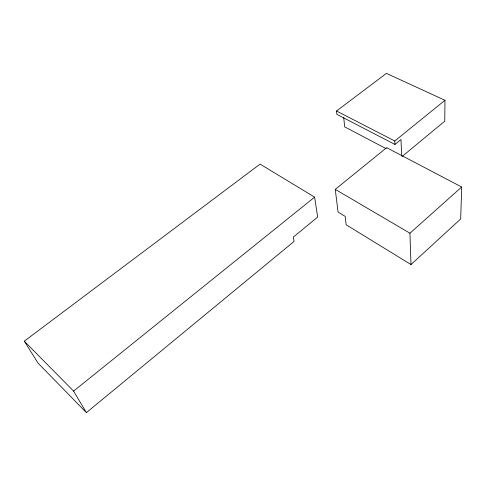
<?xml version="1.0" encoding="UTF-8"?>
<svg xmlns="http://www.w3.org/2000/svg" width="486" height="486" viewBox="0 0 486 486"><rect width="100%" height="100%" fill="white"/><g stroke="black" fill="none" stroke-linecap="round" stroke-linejoin="round"><path stroke-width="0.73" d="M401.661 156.067L400.986 139.518L394.948 144.439L336.901 114.392L336.525 111.002L386.419 73.374L444.976 100.286L444.763 121.172L402.274 156.34M461.7 187.007L460.685 218.961L410.998 264.554L346.154 224.793L345.175 216.367L338.074 212.066L335.249 189.37L386.662 147.671L461.7 187.007L409.935 233.207L410.998 264.554M86.417 412.626L294.085 241.408L293.283 237.119L317.65 217.12L314.624 197.14L260.065 164.11L24.3 341.166L38.042 363.127L86.417 412.626L73.58 391.096L24.3 341.166M394.948 144.439L394.778 140.995L444.976 100.286M73.58 391.096L314.624 197.14M336.525 111.002L394.778 140.995M386.267 148.716L344.677 126.87L343.675 117.254M335.249 189.37L409.935 233.207"/></g></svg>
